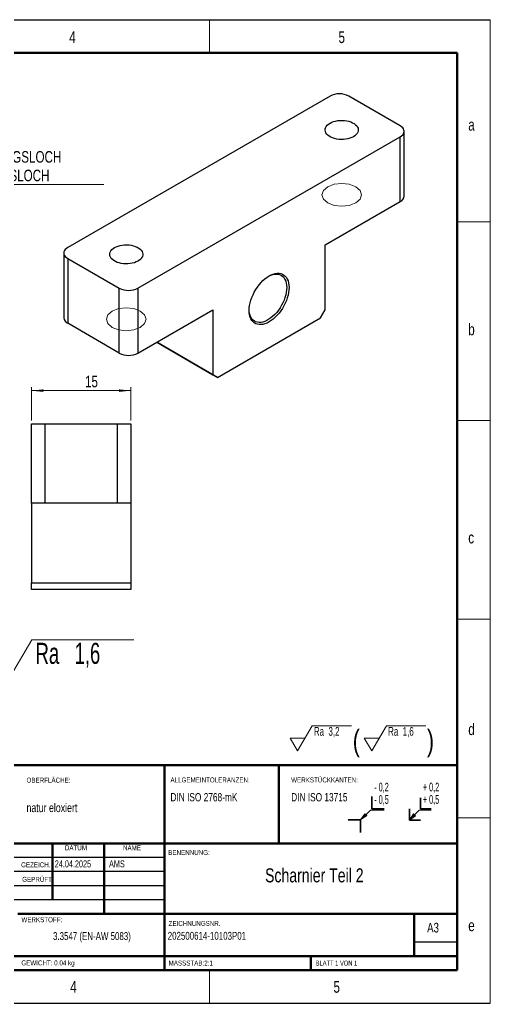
# Model space of a CAD drawing. Header units: millimetres. Extents: x 0 to 420, y 0 to 297.
# Drawn here: x 277.9 to 420, y 0 to 297 of the extents above; entities that cross this region are included whole.
import ezdxf

# ---------------------------------------------------------------- set-up
doc = ezdxf.new("R2010")
doc.units = ezdxf.units.MM
doc.header["$PDSIZE"] = -1
doc.styles.add('SLDTEXTSTYLE0', font='TXT', dxfattribs={"width": 0.605})
doc.styles.add('SLDTEXTSTYLE1', font='TXT', dxfattribs={"width": 0.678571})
doc.styles.add('SLDTEXTSTYLE2', font='TXT', dxfattribs={"width": 0.75})
doc.styles.add('SLDTEXTSTYLE3', font='TXT', dxfattribs={"width": 0.692308})
doc.styles.add('SLDTEXTSTYLE4', font='TXT', dxfattribs={"width": 0.65625})
doc.styles.add('SLDTEXTSTYLE6', font='TXT', dxfattribs={"width": 0.666667})
doc.dimstyles.new('SLDDIMSTYLE5', dxfattribs={"dimtxt": 3.5, "dimasz": 3.556, "dimexe": 0, "dimexo": 0.0625, "dimgap": 0.875, "dimtad": 1, "dimlfac": 0.5, "dimrnd": 1e-09, "dimzin": 12, "dimdsep": 46, "dimtxsty": 'SLDTEXTSTYLE2', "dimsah": 1, "dimcen": 0.09, "dimadec": 0, "dimazin": 3, "dimtfac": 1, "dimtdec": 3, "dimtofl": 0, "dimtmove": 0, "dimatfit": 3, "dimfxl": 1, "dimfrac": 2, "dimtolj": 1, "dimtzin": 12, "dimarcsym": 0})
doc.dimstyles.new('SLDDIMSTYLE7', dxfattribs={"dimtxt": 3.5, "dimasz": 3.556, "dimexe": 0, "dimexo": 0.0625, "dimgap": 0.875, "dimtad": 0, "dimtih": 1, "dimtoh": 1, "dimdec": 6, "dimlfac": 0.5, "dimrnd": 1e-09, "dimzin": 12, "dimdsep": 46, "dimtxsty": 'SLDTEXTSTYLE2', "dimblk1": 'NONE', "dimsah": 1, "dimcen": 0, "dimadec": 0, "dimazin": 3, "dimtfac": 1, "dimtdec": 3, "dimtmove": 0, "dimatfit": 3, "dimldrblk": 'NONE', "dimfxl": 1, "dimfrac": 2, "dimtolj": 1, "dimtzin": 12, "dimarcsym": 0})

# ---------------------------------------------------------------- blocks, each defined once
blk = doc.blocks.new('SW_NOTE_0')
at = {"color": 0, "linetype": 'Continuous', "lineweight": 0, "insert": (0, 4.51), "char_height": 3.5, "attachment_point": 1, "style": 'SLDTEXTSTYLE0'}
blk.add_mtext('+ 0,5', dxfattribs=at)
blk = doc.blocks.new('SW_NOTE_0_1')
at = {"color": 0, "linetype": 'Continuous', "lineweight": 0, "insert": (0, 4.51), "char_height": 3.5, "attachment_point": 1, "style": 'SLDTEXTSTYLE0'}
blk.add_mtext('+ 0,2', dxfattribs=at)
blk = doc.blocks.new('SW_NOTE_0_2')
at = {"color": 0, "linetype": 'Continuous', "lineweight": 0, "insert": (0, 4.51), "char_height": 3.5, "attachment_point": 1, "style": 'SLDTEXTSTYLE0'}
blk.add_mtext('- 0,2', dxfattribs=at)
blk = doc.blocks.new('SW_NOTE_0_3')
at = {"color": 0, "linetype": 'Continuous', "lineweight": 0, "insert": (0, 4.51), "char_height": 3.5, "attachment_point": 1, "style": 'SLDTEXTSTYLE0'}
blk.add_mtext('- 0,5', dxfattribs=at)
blk = doc.blocks.new('Block3')
at = {"linetype": 'Continuous'}
for points in [[(735.45, 277.8), (737.92, 279.57), (737.22, 280.27)], [(755.16, 277.71), (757.62, 279.47), (756.78, 280.26)]]:
    blk.add_hatch(color=7, dxfattribs=at).paths.add_polyline_path(points, flags=0)
at = {"color": 7, "linetype": 'Continuous', "lineweight": 35}
for p, q in [((739.95, 287.3), (739.95, 282.3)), ((759.52, 286.66), (759.52, 282.3)), ((739.95, 282.3), (744.95, 282.3)), ((755.16, 277.71), (755.16, 282.3)), ((759.52, 282.3), (763.89, 282.3)), ((730.45, 277.8), (735.45, 277.8)), ((735.45, 277.8), (735.45, 272.8)), ((759.52, 277.71), (755.16, 277.71))]:
    blk.add_line(p, q, dxfattribs=at)
at = {"color": 7, "linetype": 'Continuous', "lineweight": 18}
for p, q in [((735.45, 277.8), (739.45, 281.8)), ((739.45, 281.8), (744.95, 281.8)), ((755.16, 277.71), (759.02, 281.8)), ((759.02, 281.8), (763.89, 281.8)), ((735.45, 277.8), (737.22, 280.27)), ((735.45, 277.8), (737.92, 279.57)), ((737.22, 280.27), (737.92, 279.57)), ((755.16, 277.71), (756.78, 280.26)), ((755.16, 277.71), (757.62, 279.47)), ((756.78, 280.26), (757.62, 279.47))]:
    blk.add_line(p, q, dxfattribs=at)
at = {"color": 7, "linetype": 'Continuous', "lineweight": 0}
for p in [(737.57, 279.92), (757.2, 279.87)]:
    blk.add_point(p, dxfattribs=at)
for name, p in [('SW_NOTE_0_2', (740.95, 288.28)), ('SW_NOTE_0_1', (760.52, 288.3)), ('SW_NOTE_0_3', (740.95, 283.28)), ('SW_NOTE_0', (760.52, 283.3))]:
    blk.add_blockref(name, p, dxfattribs=at)
blk = doc.blocks.new('SW_NOTE_0_4')
at = {"color": 0, "linetype": 'Continuous', "lineweight": 0}
for p, q in [((-4.95, -3.78), (-0.49, 3.78)), ((-0.49, 3.78), (11.39, 3.78)), ((17.46, -3.78), (21.92, 3.78)), ((21.92, 3.78), (33.8, 3.78)), ((-4.95, -3.78), (-7.18, 0)), ((-2.72, 0), (-7.18, 0)), ((17.46, -3.78), (15.23, 0)), ((19.69, 0), (15.23, 0))]:
    blk.add_line(p, q, dxfattribs=at)
at = {"color": 0, "linetype": 'Continuous', "lineweight": 0, "attachment_point": 1}
for s, insert, char_height, style in [('Ra  3,2', (0, 3.41), 2.646, 'SLDTEXTSTYLE1'), ('Ra  1,6', (22.41, 3.41), 2.646, 'SLDTEXTSTYLE1'), ('(', (11.75, 2.54), 6.35, 'SLDTEXTSTYLE2'), (')', (34.15, 2.54), 6.35, 'SLDTEXTSTYLE2')]:
    blk.add_mtext(s, dxfattribs=dict(at, insert=insert, char_height=char_height, style=style))
blk = doc.blocks.new('SW_NOTE_0_5')
at = {"color": 0, "linetype": 'Continuous', "lineweight": 0, "attachment_point": 1, "style": 'SLDTEXTSTYLE2'}
for s, insert, char_height in [('ALLGEMEINTOLERANZEN:', (0, 1.93), 1.5), ('DIN ISO 2768-mK', (0, -2.78), 2.5)]:
    blk.add_mtext(s, dxfattribs=dict(at, insert=insert, char_height=char_height))
blk = doc.blocks.new('SW_NOTE_0_6')
at = {"color": 0, "linetype": 'Continuous', "lineweight": 0, "attachment_point": 1, "style": 'SLDTEXTSTYLE2'}
for s, insert, char_height in [('WERKSTÜCKKANTEN:', (0, 1.93), 1.5), ('DIN ISO 13715', (0, -2.78), 2.5)]:
    blk.add_mtext(s, dxfattribs=dict(at, insert=insert, char_height=char_height))
blk = doc.blocks.new('SW_SFSYMBOL_0')
at = {"color": 0, "linetype": 'Continuous', "lineweight": 0}
for p, q in [((-11.87, -9.07), (-1.17, 9.07)), ((-1.17, 9.07), (29.69, 9.07)), ((-11.87, -9.07), (-17.23, 0))]:
    blk.add_line(p, q, dxfattribs=at)
at = {"color": 0, "linetype": 'Continuous', "lineweight": 0, "insert": (0, 8.19), "char_height": 6.35, "attachment_point": 1, "style": 'SLDTEXTSTYLE4'}
blk.add_mtext('Ra   1,6', dxfattribs=at)
blk = doc.blocks.new('_D_16')
at = {"color": 7, "linetype": 'Continuous', "lineweight": 0}
for p, q in [((281.43, 176), (281.43, 186)), ((281.43, 185), (311.43, 185)), ((311.43, 176), (311.43, 186))]:
    blk.add_line(p, q, dxfattribs=at)
at = {"color": 7, "linetype": 'Continuous', "lineweight": 18}
for points in [[(281.43, 185), (284.99, 184.62), (284.99, 185.38)], [(311.43, 185), (307.88, 185.38), (307.88, 184.62)]]:
    blk.add_solid(points, dxfattribs=at)
at = {"color": 7, "linetype": 'Continuous', "lineweight": 18, "insert": (297.6, 189.51), "char_height": 3.5, "attachment_point": 1, "style": 'SLDTEXTSTYLE2'}
blk.add_mtext('15', dxfattribs=at)
blk = doc.blocks.new('_D_24')
at = {"color": 7, "linetype": 'Continuous', "lineweight": 0}
for p, q in [((216.31, 235.41), (236.73, 247.2)), ((236.73, 247.2), (303.29, 247.2)), ((207.65, 230.41), (216.31, 235.41))]:
    blk.add_line(p, q, dxfattribs=at)
at = {"color": 7, "linetype": 'Continuous', "lineweight": 18}
blk.add_solid([(216.31, 235.41), (219.58, 236.86), (219.2, 237.52)], dxfattribs=at)
at = {"color": 7, "linetype": 'Continuous', "lineweight": 18, "char_height": 3.5, "attachment_point": 1}
for s, insert, style in [('2 x', (238.43, 257.32), 'SLDTEXTSTYLE6'), ('%%c', (245.84, 257.27), 'SLDTEXTSTYLE2'), ('5 DURCHGANGSLOCH', (252.43, 257.32), 'SLDTEXTSTYLE2'), ('M6 - 6H DURCHGANGSLOCH', (238.32, 251.71), 'SLDTEXTSTYLE2')]:
    blk.add_mtext(s, dxfattribs=dict(at, insert=insert, style=style))
blk = doc.blocks.new('_None')

msp = doc.modelspace()

# ---------------------------------------------------------------- linework, layer by layer
at = {"color": 7, "linetype": 'Continuous', "lineweight": 25}
for p, q in [((0.0039786, 296.9917057), (419.9752214, 296.9917057)), ((371.5764204, 273.9052609), (292.3804609, 228.1864066)), ((392.7896239, 264.9247716), (377.2332747, 273.9052609)), ((313.5936644, 215.9402849), (392.7896239, 261.6591392)), ((392.7896239, 242.0621597), (392.7896239, 261.6591392)), ((393.9611968, 243.6949759), (393.9611968, 263.2919554)), ((370.1622069, 228.9996299), (392.7896239, 242.0621597)), ((370.1622069, 209.4026504), (370.1622069, 228.9996299)), ((291.2088881, 226.5535904), (291.2088881, 206.9566109)), ((292.3804609, 224.9207742), (307.9368101, 215.9402849)), ((292.3804609, 224.9207742), (292.3804609, 205.3237947)), ((307.9368101, 196.3433054), (307.9368101, 215.9402849)), ((313.5936644, 215.9402849), (313.5936644, 196.3433054)), ((313.5936644, 196.3433054), (336.2210814, 209.4058352)), ((336.2210814, 209.4058352), (336.2210814, 189.8088558)), ((368.7479933, 206.9531607), (370.1622069, 209.4026504)), ((307.9368101, 196.3433054), (292.3804609, 205.3237947)), ((337.6352949, 188.9921822), (368.7479933, 206.9531607)), ((337.6352949, 188.9921822), (319.2475303, 199.6072128)), ((319.2477602, 199.6073455), (336.2210814, 189.8088558)), ((336.2210814, 189.8088558), (337.6352949, 188.9921822)), ((281.4326482, 151.0006292), (281.4326482, 175.0006292)), ((281.4326482, 175.0006292), (285.4326482, 175.0006292)), ((285.4326482, 175.0006292), (285.4326482, 151.0006292)), ((285.4326482, 175.0006292), (307.4326482, 175.0006292)), ((307.4326482, 151.0006292), (307.4326482, 175.0006292)), ((307.4326482, 175.0006292), (311.4326482, 175.0006292)), ((311.4326482, 175.0006292), (311.4326482, 151.0006292)), ((285.4326482, 151.0006292), (281.4326482, 151.0006292)), ((281.4326482, 151.0006292), (281.4326482, 127.0006292)), ((307.4326482, 151.0006292), (285.4326482, 151.0006292)), ((311.4326482, 151.0006292), (307.4326482, 151.0006292)), ((311.4326482, 151.0006292), (311.4326482, 127.0006292)), ((281.4326482, 127.0006292), (311.4326482, 127.0006292)), ((281.4326482, 125.0006292), (281.4326482, 127.0006292)), ((311.4326482, 125.0006292), (281.4326482, 125.0006292)), ((311.4326482, 127.0006292), (311.4326482, 125.0006292)), ((321.5752214, 44.02368), (222.7752214, 44.02368)), ((321.5752214, 39.77368), (222.7752214, 39.77368)), ((321.5752214, 35.52368), (222.7752214, 35.52368)), ((321.5752214, 31.27368), (222.7752214, 31.27368)), ((409.9752214, 18.52368), (396.9752214, 18.52368)), ((0.0039786, 0.02368), (419.9752214, 0.02368))]:
    msp.add_line(p, q, dxfattribs=at)
at = {"color": 7, "linetype": 'Continuous', "lineweight": 18}
for p, q in [((335.1857353, 296.9917057), (335.1857353, 286.9917057)), ((419.9752214, 0.02368), (419.9752214, 296.9917057)), ((409.9752214, 235.9917057), (419.9752214, 235.9917057)), ((409.9752214, 175.9917057), (419.9752214, 175.9917057)), ((409.9752214, 115.9917057), (419.9752214, 115.9917057)), ((409.9752214, 55.9917057), (419.9752214, 55.9917057)), ((335.1857353, 10.02368), (335.1857353, 0.02368))]:
    msp.add_line(p, q, dxfattribs=at)
at = {"color": 7, "linetype": 'Continuous', "lineweight": 50}
for p, q in [((25.0039786, 286.9917057), (409.9752214, 286.9917057)), ((409.9752214, 10.02368), (409.9752214, 286.9917057)), ((222.7752214, 71.8979988), (409.9752214, 71.8979988)), ((321.5752214, 71.8979988), (321.5752214, 10.02368)), ((356.1667788, 71.8979988), (356.1667788, 48.27368)), ((409.9752214, 71.8979988), (409.9752214, 10.02368)), ((409.9752214, 48.27368), (222.7752214, 48.27368)), ((287.7752214, 31.27368), (287.7752214, 48.27368)), ((303.3752214, 48.27368), (303.3752214, 27.02368)), ((277.3752214, 27.02368), (409.9752214, 27.02368)), ((396.9752214, 14.27368), (396.9752214, 27.02368)), ((222.7752214, 14.27368), (409.9752214, 14.27368)), ((365.7752214, 10.02368), (365.7752214, 14.27368)), ((25.0039786, 10.02368), (409.9752214, 10.02368))]:
    msp.add_line(p, q, dxfattribs=at)
at = {"color": 7, "linetype": 'Continuous', "lineweight": 25, "flags": 128}
for points in [[(371.5764204, 265.7411798), (372.0907724, 266.0000885), (372.6614033, 266.2161539), (373.2776833, 266.385351), (373.9281322, 266.5045282), (374.6006336, 266.5714652), (375.2826599, 266.5849153), (375.9615063, 266.5446278), (376.6245271, 266.4513533), (377.2593716, 266.3068292), (377.8542137, 266.1137478), (378.3979727, 265.8757058), (378.8805195, 265.5971375), (379.292865, 265.2832321), (379.627328, 264.939837), (379.8776782, 264.5733491), (380.0392519, 264.1905954), (380.1090395, 263.7987057), (380.0857407, 263.4049803), (379.9697898, 263.0167535), (379.7633466, 262.6412573), (379.4702567, 262.2854864), (379.0959799, 261.9560683), (378.6474883, 261.6591392), (378.1331363, 261.4002305), (377.5625054, 261.1841651), (376.9462254, 261.0149679), (376.2957764, 260.8957908), (375.6232751, 260.8288537), (374.9412488, 260.8154036), (374.2624024, 260.8556911), (373.5993816, 260.9489657), (372.9645371, 261.0934897), (372.369695, 261.2865711), (371.825936, 261.5246131), (371.3433892, 261.8031814), (370.9310437, 262.1170868), (370.5965807, 262.4604819), (370.3462305, 262.8269698), (370.1846568, 263.2097236), (370.1148692, 263.6016133), (370.138168, 263.9953387), (370.2541189, 264.3835654), (370.4605621, 264.7590616), (370.753652, 265.1148325), (371.1279288, 265.4442507), (371.5764204, 265.7411798)], [(392.7896239, 261.6591392), (393.1972647, 261.9346706), (393.5252228, 262.2436229), (393.7654228, 262.5783886), (393.9119501, 262.9307246), (393.9611968, 263.2919554), (393.9119501, 263.6531862), (393.7654228, 264.0055223), (393.5252228, 264.340288), (393.1972647, 264.6492402), (392.7896239, 264.9247716)], [(306.5225966, 228.1864066), (307.0369485, 228.4453153), (307.6075794, 228.6613807), (308.2238594, 228.8305779), (308.8743084, 228.949755), (309.5468097, 229.0166921), (310.228836, 229.0301422), (310.9076824, 228.9898547), (311.5707032, 228.8965801), (312.2055477, 228.7520561), (312.8003898, 228.5589747), (313.3441489, 228.3209327), (313.8266956, 228.0423644), (314.2390411, 227.728459), (314.5735041, 227.3850639), (314.8238543, 227.018576), (314.9854281, 226.6358222), (315.0552156, 226.2439325), (315.0319169, 225.8502071), (314.9159659, 225.4619804), (314.7095227, 225.0864842), (314.4164328, 224.7307133), (314.042156, 224.4012951), (313.5936644, 224.1043661), (313.0793124, 223.8454573), (312.5086816, 223.6293919), (311.8924016, 223.4601948), (311.2419526, 223.3410176), (310.5694512, 223.2740806), (309.8874249, 223.2606305), (309.2085786, 223.300918), (308.5455577, 223.3941925), (307.9107133, 223.5387166), (307.3158711, 223.731798), (306.7721121, 223.96984), (306.2895654, 224.2484083), (305.8772199, 224.5623137), (305.5427568, 224.9057088), (305.2924066, 225.2721967), (305.1308329, 225.6549504), (305.0610454, 226.0468401), (305.0843441, 226.4405655), (305.200295, 226.8287923), (305.4067383, 227.2042885), (305.6998281, 227.5600594), (306.0741049, 227.8894775), (306.5225966, 228.1864066)], [(292.3804609, 228.1864066), (291.9728201, 227.9108752), (291.644862, 227.6019229), (291.404662, 227.2671572), (291.2581347, 226.9148212), (291.2088881, 226.5535904), (291.2581347, 226.1923596), (291.404662, 225.8400235), (291.644862, 225.5052578), (291.9728201, 225.1963056), (292.3804609, 224.9207742)], [(347.1812365, 209.2006716), (347.2141621, 209.9451691), (347.3125783, 210.7195249), (347.4754068, 211.5152549), (347.7008635, 212.323641), (347.9864784, 213.1358263), (348.3291222, 213.9429124), (348.7250408, 214.7360567), (349.1698964, 215.5065692), (349.6588152, 216.2460082), (350.1864403, 216.9462721), (350.7469911, 217.5996887), (351.334326, 218.1990991), (351.9420101, 218.7379359), (352.5633855, 219.2102957), (353.1916441, 219.611003), (353.8199028, 219.9356677), (354.4412781, 220.1807327), (355.0489622, 220.3435129), (355.6362972, 220.422225), (356.196848, 220.4160066), (356.7244731, 220.3249257), (357.2133918, 220.1499803), (357.6582475, 219.8930871), (358.0541661, 219.5570607), (358.3968098, 219.1455827), (358.6824247, 218.6631613), (358.9078815, 218.1150821), (359.0707099, 217.5073498), (359.1691261, 216.8466229), (359.2020518, 216.1401406), (359.1691261, 215.3956431), (359.0707099, 214.6212873), (358.9078815, 213.8255573), (358.6824247, 213.0171712), (358.3968098, 212.2049858), (358.0541661, 211.3978997), (357.6582475, 210.6047555), (357.2133918, 209.8342429), (356.7244731, 209.094804), (356.196848, 208.3945401), (355.6362972, 207.7411235), (355.0489622, 207.1417131), (354.4412781, 206.6028762), (353.8199028, 206.1305165), (353.1916441, 205.7298092), (352.5633855, 205.4051445), (351.9420101, 205.1600795), (351.334326, 204.9972993), (350.7469911, 204.9185872), (350.1864403, 204.9248056), (349.6588152, 205.0158865), (349.1698964, 205.1908319), (348.7250408, 205.4477251), (348.3291222, 205.7837514), (347.9864784, 206.1952294), (347.7008635, 206.6776508), (347.4754068, 207.2257301), (347.3125783, 207.8334624), (347.2141621, 208.4941893), (347.1812365, 209.2006716)], [(353.0112405, 219.5037311), (353.1443467, 219.5740522), (353.7532679, 219.8491017), (354.3514596, 220.0423805), (354.9319083, 220.1516225), (355.487809, 220.1755471), (356.0126442, 220.1138736), (356.5002606, 219.9673252), (356.9449414, 219.7376199), (357.3414732, 219.427451), (357.6852069, 219.0404548), (357.9721126, 218.5811686), (358.1988266, 218.0549769), (358.3626909, 217.468049), (358.4617843, 216.827266), (358.494945, 216.1401406), (358.4617843, 215.4147286), (358.3626909, 214.6595348), (358.1988266, 213.8834132), (357.9721126, 213.0954631), (357.6852069, 212.3049226), (357.3414732, 211.5210599), (356.9449414, 210.7530652), (356.5002606, 210.0099424), (356.0126442, 209.300404), (355.487809, 208.6327688), (354.9319083, 208.014864), (354.3514596, 207.4539342), (353.7532679, 206.9565556), (353.1443467, 206.5285596), (352.5318348, 206.1749641), (351.9229136, 205.8999145), (351.3247219, 205.7066357), (350.7442731, 205.5973937), (350.1883725, 205.5734692), (349.6635373, 205.6351427), (349.1759209, 205.7816911), (348.7312401, 206.0113963), (348.3347083, 206.3215652), (347.9909746, 206.7085614), (347.7040689, 207.1678477), (347.4773549, 207.6940393), (347.3134906, 208.2809672), (347.2143972, 208.9217502), (347.1839153, 209.4094139)]]:
    msp.add_lwpolyline(points, dxfattribs=at)
at = {"color": 7, "linetype": 'Continuous', "lineweight": 18, "flags": 128}
for points in [[(370.8693137, 246.5524043), (369.5686772, 245.4286906), (369.1119543, 244.10318), (369.5686772, 242.7776693), (370.8693137, 241.6539557), (372.8158538, 240.9031142), (375.1119543, 240.6394537), (377.4080549, 240.9031142), (379.354595, 241.6539557), (380.6552315, 242.7776693), (381.1119543, 244.10318), (380.6552315, 245.4286906), (379.354595, 246.5524043), (377.4080549, 247.3032458), (375.1119543, 247.5669063), (372.8158538, 247.3032458), (370.8693137, 246.5524043)], [(305.8154898, 208.9976312), (304.5148533, 207.8739175), (304.0581305, 206.5484068), (304.5148533, 205.2228962), (305.8154898, 204.0991825), (307.7620299, 203.348341), (310.0581305, 203.0846806), (312.3542311, 203.348341), (314.3007712, 204.0991825), (315.6014077, 205.2228962), (316.0581305, 206.5484068), (315.6014077, 207.8739175), (314.3007712, 208.9976312), (312.3542311, 209.7484727), (310.0581305, 210.0121331), (307.7620299, 209.7484727), (305.8154898, 208.9976312)]]:
    msp.add_lwpolyline(points, dxfattribs=at)
at = {"color": 7, "linetype": 'Continuous', "lineweight": 25}
for centre, radius, start, end in [((374.4048476, 268.4970388), 6.1031849, 62.391040216, 117.608959784), ((391.9308032, 243.9150975), 2.0422907, 294.86731528, 353.812543762), ((310.7652373, 221.348507), 6.1031849, 242.391040216, 297.608959784), ((293.1937159, 207.1440383), 1.9936576, 185.394447806, 245.925693152), ((310.7652373, 201.7515275), 6.1031849, 242.391040216, 297.608959784)]:
    msp.add_arc(centre, radius, start, end, dxfattribs=at)

# ---------------------------------------------------------------- block references
at = {"color": 7, "linetype": 'Continuous', "lineweight": 0}
for name, p in [('SW_SFSYMBOL_0', (282.6900175, 100.6701178)), ('SW_NOTE_0_4', (366.6995319, 80.0431788)), ('SW_NOTE_0_6', (359.8540934, 66.2846453)), ('SW_NOTE_0_5', (323.4068288, 66.2846455))]:
    msp.add_blockref(name, p, dxfattribs=at)
at = {"color": 7, "linetype": 'Continuous', "xscale": 0.75, "yscale": 0.75, "zscale": 0.75}
msp.add_blockref('Block3', (-170.7865327, -152.9741272), dxfattribs=at)

# ---------------------------------------------------------------- texts
at = {"color": 7, "linetype": 'Continuous', "lineweight": 0}
for s, insert, char_height, attachment_point, style in [('4', (292.8362889, 293.4361381), 3.5, 1, 'SLDTEXTSTYLE2'), ('5', (374.1454649, 293.4361381), 3.5, 1, 'SLDTEXTSTYLE2'), ('a', (413.3153719, 267.0172048), 3.5, 1, 'SLDTEXTSTYLE2'), ('b', (413.3153719, 205.2312638), 3.5, 1, 'SLDTEXTSTYLE2'), ('c', (413.3153719, 142.3738903), 3.5, 1, 'SLDTEXTSTYLE2'), ('d', (413.3153719, 84.5165351), 3.5, 1, 'SLDTEXTSTYLE2'), ('OBERFLÄCHE:', (279.9513713, 68.1512909), 1.5, 1, 'SLDTEXTSTYLE2'), ('natur eloxiert', (279.9513713, 60.399113), 2.645833333, 1, 'SLDTEXTSTYLE2'), ('DATUM', (291.5358669, 47.72412), 1.5, 1, 'SLDTEXTSTYLE2'), ('NAME', (309.084155, 47.72412), 1.5, 1, 'SLDTEXTSTYLE2'), ('BENENNUNG:', (322.7314083, 46.3020143), 1.5, 1, 'SLDTEXTSTYLE2'), ('GEZEICH.', (278.3162657, 42.5841959), 1.5, 1, 'SLDTEXTSTYLE2'), ('24.04.2025', (288.472059, 43.172547), 2.11666667, 1, 'SLDTEXTSTYLE2'), ('AMS', (304.8684751, 43.1802782), 2.11666667, 1, 'SLDTEXTSTYLE2'), ('Scharnier Teil 2', (366.8427745, 40.7795213), 4.233333333, 2, 'SLDTEXTSTYLE2'), ('GEPRÜFT', (278.6397553, 38.1992126), 1.5, 1, 'SLDTEXTSTYLE2'), ('WERKSTOFF:', (278.4210837, 26.0097363), 1.5, 1, 'SLDTEXTSTYLE2'), ('ZEICHNUNGSNR.', (322.8491875, 24.8923179), 1.5, 1, 'SLDTEXTSTYLE2'), ('A3', (400.8962062, 24.3241246), 2.91041667, 1, 'SLDTEXTSTYLE2'), ('e', (413.3153719, 25.3073576), 3.5, 1, 'SLDTEXTSTYLE2'), ('3.3547 (EN-AW 5083)', (299.7003772, 21.5092459), 2.38125, 2, 'SLDTEXTSTYLE2'), ('202500614-10103P01', (322.588445, 21.5979429), 2.38125, 1, 'SLDTEXTSTYLE2'), ('GEWICHT: 0.04 kg', (278.3930325, 12.972992), 1.4986, 1, 'SLDTEXTSTYLE2'), ('MASSSTAB:2:1', (322.8491875, 12.9237673), 1.5, 1, 'SLDTEXTSTYLE2'), ('BLATT 1 VON 1', (367.2535158, 12.9237673), 1.5, 1, 'SLDTEXTSTYLE3'), ('4', (293.1413441, 6.7220826), 3.5, 1, 'SLDTEXTSTYLE2'), ('5', (372.6266858, 6.7220826), 3.5, 1, 'SLDTEXTSTYLE2')]:
    msp.add_mtext(s, dxfattribs=dict(at, insert=insert, char_height=char_height, attachment_point=attachment_point, style=style))

# ---------------------------------------------------------------- dimensions: what is measured, and where the dimension line sits
at = {"color": 7, "linetype": 'Continuous', "lineweight": 18}
dim = msp.add_diameter_dim_2p(p1=(207.6516764, 230.4076105), p2=(216.3119305, 235.4076105), text='2 x <> DURCHGANGSLOCH\\PM6 - 6H DURCHGANGSLOCH\\P', dimstyle='SLDDIMSTYLE7', dxfattribs=at)
dim.commit()
dim.dimension.update_dxf_attribs({"geometry": '_D_24', "text_midpoint": (270.8066583, 252.7803321), "dimtype": 163})
dim = msp.add_linear_dim(base=(311.4326482, 185.0006292), p1=(281.4326482, 175.0006292), p2=(311.4326482, 175.0006292), dimstyle='SLDDIMSTYLE5', dxfattribs=at)
dim.commit()
dim.dimension.update_dxf_attribs({"geometry": '_D_16', "text_midpoint": (300.1894188, 185.0006292), "dimtype": 160})

doc.saveas('drawing.dxf')
